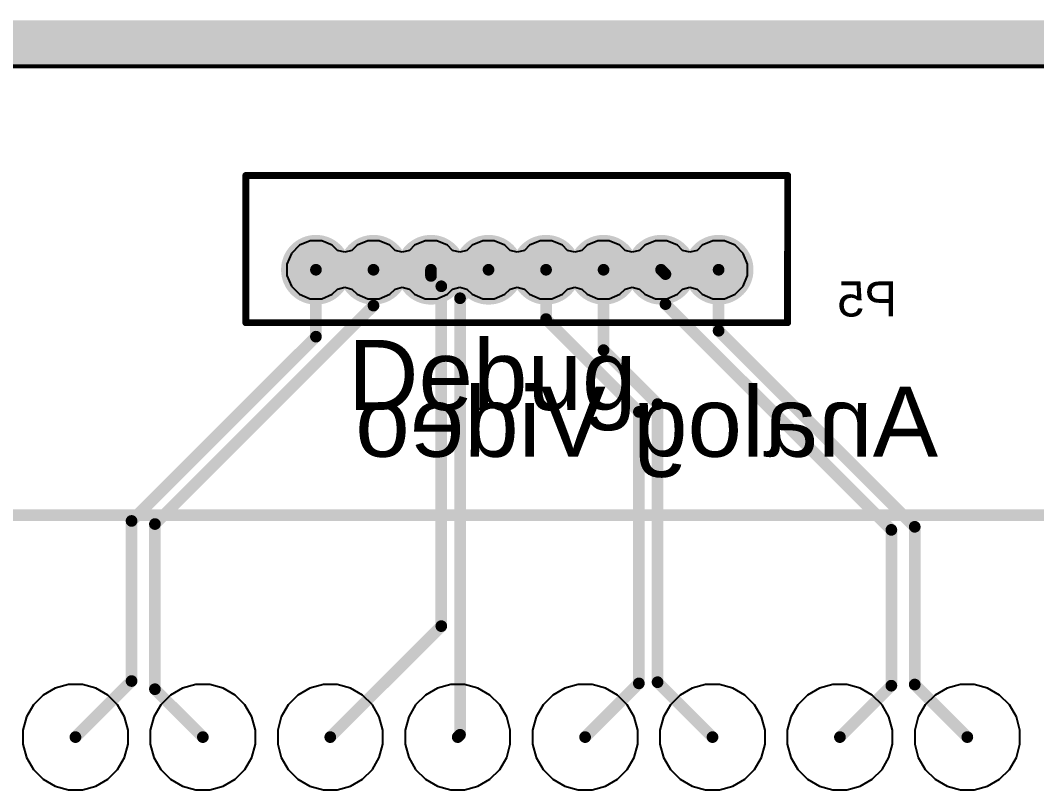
# Model space of a CAD drawing. Header units: millimetres. Extents: x -0.02 to 3.96, y -0.02 to 1.99.
# Drawn here: x 2.525 to 3.394, y 1.33 to 1.989 of the extents above; entities that cross this region are included whole.
import ezdxf

# ---------------------------------------------------------------- set-up
doc = ezdxf.new("R2010")
doc.units = ezdxf.units.MM
doc.header["$MEASUREMENT"] = 0
for name, color, linetype in [('BottomLayer', 5, 'Continuous'), ('BottomOverlay', 54, 'Continuous'), ('BottomSolder', 6, 'Continuous'), ('InternalPlane1', 76, 'Continuous'), ('InternalPlane2', 16, 'Continuous'), ('Mechanical1', 6, 'Continuous'), ('MultiLayer', 9, 'Continuous'), ('PadHoleLayer', 156, 'Continuous'), ('TopLayer', 1, 'Continuous'), ('TopOverlay', 2, 'Continuous'), ('TopSolder', 216, 'Continuous')]:
    doc.layers.add(name, color=color, linetype=linetype)
doc.styles.add('Arial', font='arial.ttf', dxfattribs={"height": 0.2})

# ---------------------------------------------------------------- blocks, each defined once
blk = doc.blocks.new('DB15_F______191_015_213_3')
at = {"layer": 'BottomLayer'}
h = blk.add_hatch(color=5, dxfattribs=at)
edge = h.paths.add_edge_path()
edge.add_arc((-0.763, 0), 0.035, 0, 360)
h = blk.add_hatch(color=5, dxfattribs=at)
edge = h.paths.add_edge_path()
edge.add_arc((-0.654, 0), 0.035, 0, 360)
h = blk.add_hatch(color=5, dxfattribs=at)
edge = h.paths.add_edge_path()
edge.add_arc((-0.545, 0), 0.035, 0, 360)
h = blk.add_hatch(color=5, dxfattribs=at)
edge = h.paths.add_edge_path()
edge.add_arc((-0.436, 0), 0.035, 0, 360)
h = blk.add_hatch(color=5, dxfattribs=at)
edge = h.paths.add_edge_path()
edge.add_arc((-0.327, 0), 0.035, 0, 360)
h = blk.add_hatch(color=5, dxfattribs=at)
edge = h.paths.add_edge_path()
edge.add_arc((-0.218, 0), 0.035, 0, 360)
h = blk.add_hatch(color=5, dxfattribs=at)
edge = h.paths.add_edge_path()
edge.add_arc((-0.109, 0), 0.035, 0, 360)
h = blk.add_hatch(color=5, dxfattribs=at)
edge = h.paths.add_edge_path()
edge.add_arc((0, 0), 0.035, 0, 360)
at = {"layer": 'BottomSolder'}
h = blk.add_hatch(color=6, dxfattribs=at)
edge = h.paths.add_edge_path()
edge.add_arc((-0.763, 0), 0.039, 0, 360)
h = blk.add_hatch(color=6, dxfattribs=at)
edge = h.paths.add_edge_path()
edge.add_arc((-0.654, 0), 0.039, 0, 360)
h = blk.add_hatch(color=6, dxfattribs=at)
edge = h.paths.add_edge_path()
edge.add_arc((-0.545, 0), 0.039, 0, 360)
h = blk.add_hatch(color=6, dxfattribs=at)
edge = h.paths.add_edge_path()
edge.add_arc((-0.436, 0), 0.039, 0, 360)
h = blk.add_hatch(color=6, dxfattribs=at)
edge = h.paths.add_edge_path()
edge.add_arc((-0.327, 0), 0.039, 0, 360)
h = blk.add_hatch(color=6, dxfattribs=at)
edge = h.paths.add_edge_path()
edge.add_arc((-0.218, 0), 0.039, 0, 360)
h = blk.add_hatch(color=6, dxfattribs=at)
edge = h.paths.add_edge_path()
edge.add_arc((-0.109, 0), 0.039, 0, 360)
h = blk.add_hatch(color=6, dxfattribs=at)
edge = h.paths.add_edge_path()
edge.add_arc((0, 0), 0.039, 0, 360)
at = {"layer": 'InternalPlane1'}
h = blk.add_hatch(color=76, dxfattribs=at)
edge = h.paths.add_edge_path()
edge.add_arc((-0.763, 0), 0.0415, 0, 360)
h = blk.add_hatch(color=76, dxfattribs=at)
edge = h.paths.add_edge_path()
edge.add_arc((-0.654, 0), 0.0415, 0, 360)
h = blk.add_hatch(color=76, dxfattribs=at)
edge = h.paths.add_edge_path()
edge.add_arc((-0.545, 0), 0.0415, 0, 360)
h = blk.add_hatch(color=76, dxfattribs=at)
edge = h.paths.add_edge_path()
edge.add_arc((-0.436, 0), 0.0415, 0, 360)
h = blk.add_hatch(color=76, dxfattribs=at)
edge = h.paths.add_edge_path()
edge.add_arc((-0.327, 0), 0.0415, 0, 360)
h = blk.add_hatch(color=76, dxfattribs=at)
edge = h.paths.add_edge_path()
edge.add_arc((-0.218, 0), 0.0415, 0, 360)
h = blk.add_hatch(color=76, dxfattribs=at)
edge = h.paths.add_edge_path()
edge.add_arc((-0.109, 0), 0.0415, 0, 360)
h = blk.add_hatch(color=76, dxfattribs=at)
edge = h.paths.add_edge_path()
edge.add_arc((0, 0), 0.0415, 0, 360)
at = {"layer": 'InternalPlane2'}
h = blk.add_hatch(color=16, dxfattribs=at)
edge = h.paths.add_edge_path()
edge.add_arc((-0.763, 0), 0.0415, 0, 360)
h = blk.add_hatch(color=16, dxfattribs=at)
edge = h.paths.add_edge_path()
edge.add_arc((-0.654, 0), 0.0415, 0, 360)
h = blk.add_hatch(color=16, dxfattribs=at)
edge = h.paths.add_edge_path()
edge.add_arc((-0.545, 0), 0.0415, 0, 360)
h = blk.add_hatch(color=16, dxfattribs=at)
edge = h.paths.add_edge_path()
edge.add_arc((-0.436, 0), 0.0415, 0, 360)
h = blk.add_hatch(color=16, dxfattribs=at)
edge = h.paths.add_edge_path()
edge.add_arc((-0.327, 0), 0.0415, 0, 360)
h = blk.add_hatch(color=16, dxfattribs=at)
edge = h.paths.add_edge_path()
edge.add_arc((-0.218, 0), 0.0415, 0, 360)
h = blk.add_hatch(color=16, dxfattribs=at)
edge = h.paths.add_edge_path()
edge.add_arc((-0.109, 0), 0.0415, 0, 360)
h = blk.add_hatch(color=16, dxfattribs=at)
edge = h.paths.add_edge_path()
edge.add_arc((0, 0), 0.0415, 0, 360)
at = {"layer": 'MultiLayer'}
h = blk.add_hatch(color=9, dxfattribs=at)
edge = h.paths.add_edge_path()
edge.add_arc((-0.763, 0), 0.035, 0, 360)
h = blk.add_hatch(color=9, dxfattribs=at)
edge = h.paths.add_edge_path()
edge.add_arc((-0.654, 0), 0.035, 0, 360)
h = blk.add_hatch(color=9, dxfattribs=at)
edge = h.paths.add_edge_path()
edge.add_arc((-0.545, 0), 0.035, 0, 360)
h = blk.add_hatch(color=9, dxfattribs=at)
edge = h.paths.add_edge_path()
edge.add_arc((-0.436, 0), 0.035, 0, 360)
h = blk.add_hatch(color=9, dxfattribs=at)
edge = h.paths.add_edge_path()
edge.add_arc((-0.327, 0), 0.035, 0, 360)
h = blk.add_hatch(color=9, dxfattribs=at)
edge = h.paths.add_edge_path()
edge.add_arc((-0.218, 0), 0.035, 0, 360)
h = blk.add_hatch(color=9, dxfattribs=at)
edge = h.paths.add_edge_path()
edge.add_arc((-0.109, 0), 0.035, 0, 360)
h = blk.add_hatch(color=9, dxfattribs=at)
edge = h.paths.add_edge_path()
edge.add_arc((0, 0), 0.035, 0, 360)
at = {"layer": 'PadHoleLayer'}
h = blk.add_hatch(color=156, dxfattribs=at)
edge = h.paths.add_edge_path()
edge.add_arc((-0.763, 0), 0.0215, 0, 360)
h = blk.add_hatch(color=156, dxfattribs=at)
edge = h.paths.add_edge_path()
edge.add_arc((-0.654, 0), 0.0215, 0, 360)
h = blk.add_hatch(color=156, dxfattribs=at)
edge = h.paths.add_edge_path()
edge.add_arc((-0.545, 0), 0.0215, 0, 360)
h = blk.add_hatch(color=156, dxfattribs=at)
edge = h.paths.add_edge_path()
edge.add_arc((-0.436, 0), 0.0215, 0, 360)
h = blk.add_hatch(color=156, dxfattribs=at)
edge = h.paths.add_edge_path()
edge.add_arc((-0.327, 0), 0.0215, 0, 360)
h = blk.add_hatch(color=156, dxfattribs=at)
edge = h.paths.add_edge_path()
edge.add_arc((-0.218, 0), 0.0215, 0, 360)
h = blk.add_hatch(color=156, dxfattribs=at)
edge = h.paths.add_edge_path()
edge.add_arc((-0.109, 0), 0.0215, 0, 360)
h = blk.add_hatch(color=156, dxfattribs=at)
edge = h.paths.add_edge_path()
edge.add_arc((0, 0), 0.0215, 0, 360)
at = {"layer": 'TopLayer'}
h = blk.add_hatch(color=1, dxfattribs=at)
edge = h.paths.add_edge_path()
edge.add_arc((-0.763, 0), 0.035, 0, 360)
h = blk.add_hatch(color=1, dxfattribs=at)
edge = h.paths.add_edge_path()
edge.add_arc((-0.654, 0), 0.035, 0, 360)
h = blk.add_hatch(color=1, dxfattribs=at)
edge = h.paths.add_edge_path()
edge.add_arc((-0.545, 0), 0.035, 0, 360)
h = blk.add_hatch(color=1, dxfattribs=at)
edge = h.paths.add_edge_path()
edge.add_arc((-0.436, 0), 0.035, 0, 360)
h = blk.add_hatch(color=1, dxfattribs=at)
edge = h.paths.add_edge_path()
edge.add_arc((-0.327, 0), 0.035, 0, 360)
h = blk.add_hatch(color=1, dxfattribs=at)
edge = h.paths.add_edge_path()
edge.add_arc((-0.218, 0), 0.035, 0, 360)
h = blk.add_hatch(color=1, dxfattribs=at)
edge = h.paths.add_edge_path()
edge.add_arc((-0.109, 0), 0.035, 0, 360)
h = blk.add_hatch(color=1, dxfattribs=at)
edge = h.paths.add_edge_path()
edge.add_arc((0, 0), 0.035, 0, 360)
at = {"layer": 'TopSolder'}
h = blk.add_hatch(color=216, dxfattribs=at)
edge = h.paths.add_edge_path()
edge.add_arc((-0.763, 0), 0.039, 0, 360)
h = blk.add_hatch(color=216, dxfattribs=at)
edge = h.paths.add_edge_path()
edge.add_arc((-0.654, 0), 0.039, 0, 360)
h = blk.add_hatch(color=216, dxfattribs=at)
edge = h.paths.add_edge_path()
edge.add_arc((-0.545, 0), 0.039, 0, 360)
h = blk.add_hatch(color=216, dxfattribs=at)
edge = h.paths.add_edge_path()
edge.add_arc((-0.436, 0), 0.039, 0, 360)
h = blk.add_hatch(color=216, dxfattribs=at)
edge = h.paths.add_edge_path()
edge.add_arc((-0.327, 0), 0.039, 0, 360)
h = blk.add_hatch(color=216, dxfattribs=at)
edge = h.paths.add_edge_path()
edge.add_arc((-0.218, 0), 0.039, 0, 360)
h = blk.add_hatch(color=216, dxfattribs=at)
edge = h.paths.add_edge_path()
edge.add_arc((-0.109, 0), 0.039, 0, 360)
h = blk.add_hatch(color=216, dxfattribs=at)
edge = h.paths.add_edge_path()
edge.add_arc((0, 0), 0.039, 0, 360)
at = {"layer": 'TopOverlay', "const_width": 0.01}
blk.add_lwpolyline([(-1.16, 0.19), (0.389, 0.19)], dxfattribs=at)
blk = doc.blocks.new('53047_0810_B_11')
at = {"layer": 'BottomLayer'}
h = blk.add_hatch(color=5, dxfattribs=at)
edge = h.paths.add_edge_path()
edge.add_arc((0, 0), 0.01476, 0, 360)
h = blk.add_hatch(color=5, dxfattribs=at)
edge = h.paths.add_edge_path()
edge.add_arc((0.04921, 0), 0.01476, 0, 360)
h = blk.add_hatch(color=5, dxfattribs=at)
edge = h.paths.add_edge_path()
edge.add_arc((0.09843, 0), 0.01476, 0, 360)
h = blk.add_hatch(color=5, dxfattribs=at)
edge = h.paths.add_edge_path()
edge.add_arc((0.14764, 0), 0.01476, 0, 360)
h = blk.add_hatch(color=5, dxfattribs=at)
edge = h.paths.add_edge_path()
edge.add_arc((0.19685, 0), 0.01476, 0, 360)
h = blk.add_hatch(color=5, dxfattribs=at)
edge = h.paths.add_edge_path()
edge.add_arc((0.24606, 0), 0.01476, 0, 360)
h = blk.add_hatch(color=5, dxfattribs=at)
edge = h.paths.add_edge_path()
edge.add_arc((0.29528, 0), 0.01476, 0, 360)
h = blk.add_hatch(color=5, dxfattribs=at)
edge = h.paths.add_edge_path()
edge.add_arc((0.34449, 0), 0.01476, 0, 360)
at = {"layer": 'BottomSolder'}
h = blk.add_hatch(color=6, dxfattribs=at)
edge = h.paths.add_edge_path()
edge.add_arc((0, 0), 0.01876, 0, 360)
h = blk.add_hatch(color=6, dxfattribs=at)
edge = h.paths.add_edge_path()
edge.add_arc((0.04921, 0), 0.01876, 0, 360)
h = blk.add_hatch(color=6, dxfattribs=at)
edge = h.paths.add_edge_path()
edge.add_arc((0.09843, 0), 0.01876, 0, 360)
h = blk.add_hatch(color=6, dxfattribs=at)
edge = h.paths.add_edge_path()
edge.add_arc((0.14764, 0), 0.01876, 0, 360)
h = blk.add_hatch(color=6, dxfattribs=at)
edge = h.paths.add_edge_path()
edge.add_arc((0.19685, 0), 0.01876, 0, 360)
h = blk.add_hatch(color=6, dxfattribs=at)
edge = h.paths.add_edge_path()
edge.add_arc((0.24606, 0), 0.01876, 0, 360)
h = blk.add_hatch(color=6, dxfattribs=at)
edge = h.paths.add_edge_path()
edge.add_arc((0.29528, 0), 0.01876, 0, 360)
h = blk.add_hatch(color=6, dxfattribs=at)
edge = h.paths.add_edge_path()
edge.add_arc((0.34449, 0), 0.01876, 0, 360)
at = {"layer": 'InternalPlane1'}
h = blk.add_hatch(color=76, dxfattribs=at)
edge = h.paths.add_edge_path()
edge.add_arc((0, 0), 0.02984, 0, 360)
h = blk.add_hatch(color=76, dxfattribs=at)
edge = h.paths.add_edge_path()
edge.add_arc((0.04921, 0), 0.02984, 0, 360)
h = blk.add_hatch(color=76, dxfattribs=at)
edge = h.paths.add_edge_path()
edge.add_arc((0.09843, 0), 0.02984, 0, 360)
h = blk.add_hatch(color=76, dxfattribs=at)
edge = h.paths.add_edge_path()
edge.add_arc((0.14764, 0), 0.02984, 0, 360)
h = blk.add_hatch(color=76, dxfattribs=at)
edge = h.paths.add_edge_path()
edge.add_arc((0.19685, 0), 0.02984, 0, 360)
h = blk.add_hatch(color=76, dxfattribs=at)
edge = h.paths.add_edge_path()
edge.add_arc((0.24606, 0), 0.02984, 0, 360)
h = blk.add_hatch(color=76, dxfattribs=at)
edge = h.paths.add_edge_path()
edge.add_arc((0.29528, 0), 0.02984, 0, 360)
h = blk.add_hatch(color=76, dxfattribs=at)
edge = h.paths.add_edge_path()
edge.add_arc((0.34449, 0), 0.02984, 0, 360)
at = {"layer": 'InternalPlane2'}
h = blk.add_hatch(color=16, dxfattribs=at)
edge = h.paths.add_edge_path()
edge.add_arc((0, 0), 0.02984, 0, 360)
h = blk.add_hatch(color=16, dxfattribs=at)
edge = h.paths.add_edge_path()
edge.add_arc((0.04921, 0), 0.02984, 0, 360)
h = blk.add_hatch(color=16, dxfattribs=at)
edge = h.paths.add_edge_path()
edge.add_arc((0.09843, 0), 0.02984, 0, 360)
h = blk.add_hatch(color=16, dxfattribs=at)
edge = h.paths.add_edge_path()
edge.add_arc((0.14764, 0), 0.02984, 0, 360)
h = blk.add_hatch(color=16, dxfattribs=at)
edge = h.paths.add_edge_path()
edge.add_arc((0.19685, 0), 0.02984, 0, 360)
h = blk.add_hatch(color=16, dxfattribs=at)
edge = h.paths.add_edge_path()
edge.add_arc((0.24606, 0), 0.02984, 0, 360)
h = blk.add_hatch(color=16, dxfattribs=at)
edge = h.paths.add_edge_path()
edge.add_arc((0.29528, 0), 0.02984, 0, 360)
h = blk.add_hatch(color=16, dxfattribs=at)
edge = h.paths.add_edge_path()
edge.add_arc((0.34449, 0), 0.02984, 0, 360)
at = {"layer": 'MultiLayer'}
h = blk.add_hatch(color=9, dxfattribs=at)
edge = h.paths.add_edge_path()
edge.add_arc((0, 0), 0.01476, 0, 360)
h = blk.add_hatch(color=9, dxfattribs=at)
edge = h.paths.add_edge_path()
edge.add_arc((0.04921, 0), 0.01476, 0, 360)
h = blk.add_hatch(color=9, dxfattribs=at)
edge = h.paths.add_edge_path()
edge.add_arc((0.09843, 0), 0.01476, 0, 360)
h = blk.add_hatch(color=9, dxfattribs=at)
edge = h.paths.add_edge_path()
edge.add_arc((0.14764, 0), 0.01476, 0, 360)
h = blk.add_hatch(color=9, dxfattribs=at)
edge = h.paths.add_edge_path()
edge.add_arc((0.19685, 0), 0.01476, 0, 360)
h = blk.add_hatch(color=9, dxfattribs=at)
edge = h.paths.add_edge_path()
edge.add_arc((0.24606, 0), 0.01476, 0, 360)
h = blk.add_hatch(color=9, dxfattribs=at)
edge = h.paths.add_edge_path()
edge.add_arc((0.29528, 0), 0.01476, 0, 360)
h = blk.add_hatch(color=9, dxfattribs=at)
edge = h.paths.add_edge_path()
edge.add_arc((0.34449, 0), 0.01476, 0, 360)
at = {"layer": 'PadHoleLayer'}
h = blk.add_hatch(color=156, dxfattribs=at)
edge = h.paths.add_edge_path()
edge.add_arc((0, 0), 0.00984, 0, 360)
h = blk.add_hatch(color=156, dxfattribs=at)
edge = h.paths.add_edge_path()
edge.add_arc((0.04921, 0), 0.00984, 0, 360)
h = blk.add_hatch(color=156, dxfattribs=at)
edge = h.paths.add_edge_path()
edge.add_arc((0.09843, 0), 0.00984, 0, 360)
h = blk.add_hatch(color=156, dxfattribs=at)
edge = h.paths.add_edge_path()
edge.add_arc((0.14764, 0), 0.00984, 0, 360)
h = blk.add_hatch(color=156, dxfattribs=at)
edge = h.paths.add_edge_path()
edge.add_arc((0.19685, 0), 0.00984, 0, 360)
h = blk.add_hatch(color=156, dxfattribs=at)
edge = h.paths.add_edge_path()
edge.add_arc((0.24606, 0), 0.00984, 0, 360)
h = blk.add_hatch(color=156, dxfattribs=at)
edge = h.paths.add_edge_path()
edge.add_arc((0.29528, 0), 0.00984, 0, 360)
h = blk.add_hatch(color=156, dxfattribs=at)
edge = h.paths.add_edge_path()
edge.add_arc((0.34449, 0), 0.00984, 0, 360)
at = {"layer": 'TopLayer'}
h = blk.add_hatch(color=1, dxfattribs=at)
edge = h.paths.add_edge_path()
edge.add_arc((0, 0), 0.01476, 0, 360)
h = blk.add_hatch(color=1, dxfattribs=at)
edge = h.paths.add_edge_path()
edge.add_arc((0.04921, 0), 0.01476, 0, 360)
h = blk.add_hatch(color=1, dxfattribs=at)
edge = h.paths.add_edge_path()
edge.add_arc((0.09843, 0), 0.01476, 0, 360)
h = blk.add_hatch(color=1, dxfattribs=at)
edge = h.paths.add_edge_path()
edge.add_arc((0.14764, 0), 0.01476, 0, 360)
h = blk.add_hatch(color=1, dxfattribs=at)
edge = h.paths.add_edge_path()
edge.add_arc((0.19685, 0), 0.01476, 0, 360)
h = blk.add_hatch(color=1, dxfattribs=at)
edge = h.paths.add_edge_path()
edge.add_arc((0.24606, 0), 0.01476, 0, 360)
h = blk.add_hatch(color=1, dxfattribs=at)
edge = h.paths.add_edge_path()
edge.add_arc((0.29528, 0), 0.01476, 0, 360)
h = blk.add_hatch(color=1, dxfattribs=at)
edge = h.paths.add_edge_path()
edge.add_arc((0.34449, 0), 0.01476, 0, 360)
at = {"layer": 'TopSolder'}
h = blk.add_hatch(color=216, dxfattribs=at)
edge = h.paths.add_edge_path()
edge.add_arc((0, 0), 0.01876, 0, 360)
h = blk.add_hatch(color=216, dxfattribs=at)
edge = h.paths.add_edge_path()
edge.add_arc((0.04921, 0), 0.01876, 0, 360)
h = blk.add_hatch(color=216, dxfattribs=at)
edge = h.paths.add_edge_path()
edge.add_arc((0.09843, 0), 0.01876, 0, 360)
h = blk.add_hatch(color=216, dxfattribs=at)
edge = h.paths.add_edge_path()
edge.add_arc((0.14764, 0), 0.01876, 0, 360)
h = blk.add_hatch(color=216, dxfattribs=at)
edge = h.paths.add_edge_path()
edge.add_arc((0.19685, 0), 0.01876, 0, 360)
h = blk.add_hatch(color=216, dxfattribs=at)
edge = h.paths.add_edge_path()
edge.add_arc((0.24606, 0), 0.01876, 0, 360)
h = blk.add_hatch(color=216, dxfattribs=at)
edge = h.paths.add_edge_path()
edge.add_arc((0.29528, 0), 0.01876, 0, 360)
h = blk.add_hatch(color=216, dxfattribs=at)
edge = h.paths.add_edge_path()
edge.add_arc((0.34449, 0), 0.01876, 0, 360)
at = {"layer": 'BottomOverlay', "const_width": 0.00591}
for points in [[(-0.06001, -0.04527), (-0.05997, 0.08071)], [(-0.05997, 0.08071), (0.40354, 0.08071)], [(0.4035, -0.04527), (0.40354, 0.08071)], [(-0.06001, -0.04527), (0.4035, -0.04527)]]:
    blk.add_lwpolyline(points, dxfattribs=at)
at = {"layer": 'BottomOverlay', "const_width": 0.00295}
for points in [[(-0.06145, 0.08071, 1), (-0.0585, 0.08071, 1)], [(-0.06145, 0.08071, 1), (-0.0585, 0.08071, 1)], [(0.40207, 0.08071, 1), (0.40502, 0.08071, 1)], [(0.40207, 0.08071, 1), (0.40502, 0.08071, 1)], [(-0.06149, -0.04527, 1), (-0.05854, -0.04527, 1)], [(-0.06149, -0.04527, 1), (-0.05854, -0.04527, 1)], [(0.40203, -0.04527, 1), (0.40498, -0.04527, 1)], [(0.40203, -0.04527, 1), (0.40498, -0.04527, 1)]]:
    blk.add_lwpolyline(points, format="xyb", close=True, dxfattribs=at)

msp = doc.modelspace()

# ---------------------------------------------------------------- linework, layer by layer
at = {"layer": 'BottomLayer', "const_width": 0.01}
for points in [[(2.77774, 1.71774), (2.77774, 1.775)], [(2.82695, 1.74432), (2.82695, 1.775)], [(2.87616, 1.76972), (2.87616, 1.775)], [(2.87616, 1.76972), (2.885, 1.76088)], [(2.901, 1.75063), (2.92537, 1.775)], [(2.97459, 1.73279), (2.97459, 1.775)], [(3.0238, 1.7062), (3.0238, 1.775)], [(3.07301, 1.775), (3.07675, 1.77126)], [(3.07675, 1.74562), (3.07675, 1.77126)], [(3.12222, 1.72278), (3.12222, 1.775)], [(2.885, 1.47), (2.885, 1.76088)], [(2.64, 1.55737), (2.82695, 1.74432)], [(2.901, 1.377), (2.901, 1.75063)], [(3.07675, 1.74562), (3.27, 1.55237)], [(2.97459, 1.73279), (3.054, 1.65337)], [(2.62, 1.56), (2.77774, 1.71774)], [(3.12222, 1.72278), (3.29, 1.555)], [(3.0238, 1.7062), (3.07, 1.66)], [(3.07, 1.422), (3.07, 1.66)], [(3.054, 1.421), (3.054, 1.65337)], [(2.62, 1.423), (2.62, 1.56)], [(2.64, 1.416), (2.64, 1.55737)], [(3.27, 1.419), (3.27, 1.55237)], [(3.29, 1.42), (3.29, 1.555)], [(2.79, 1.375), (2.885, 1.47)], [(2.572, 1.375), (2.62, 1.423)], [(3.008, 1.375), (3.054, 1.421)], [(3.07, 1.422), (3.117, 1.375)], [(2.64, 1.416), (2.681, 1.375)], [(3.226, 1.375), (3.27, 1.419)], [(3.29, 1.42), (3.335, 1.375)], [(2.899, 1.375), (2.901, 1.377)]]:
    msp.add_lwpolyline(points, dxfattribs=at)
at = {"layer": 'BottomLayer', "const_width": 0.005}
for points in [[(2.77524, 1.775, 1), (2.78024, 1.775, 1)], [(2.82445, 1.775, 1), (2.82945, 1.775, 1)], [(2.87366, 1.775, 1), (2.87866, 1.775, 1)], [(2.87366, 1.76972, 1), (2.87866, 1.76972, 1)], [(2.87366, 1.76972, 1), (2.87866, 1.76972, 1)], [(2.92287, 1.775, 1), (2.92787, 1.775, 1)], [(2.97209, 1.775, 1), (2.97709, 1.775, 1)], [(3.0213, 1.775, 1), (3.0263, 1.775, 1)], [(3.07051, 1.775, 1), (3.07551, 1.775, 1)], [(3.07425, 1.77126, 1), (3.07925, 1.77126, 1)], [(3.07425, 1.77126, 1), (3.07925, 1.77126, 1)], [(3.11972, 1.775, 1), (3.12472, 1.775, 1)], [(2.8825, 1.76088, 1), (2.8875, 1.76088, 1)], [(2.8825, 1.76088, 1), (2.8875, 1.76088, 1)], [(2.82445, 1.74432, 1), (2.82945, 1.74432, 1)], [(2.82445, 1.74432, 1), (2.82945, 1.74432, 1)], [(2.8985, 1.75063, 1), (2.9035, 1.75063, 1)], [(2.8985, 1.75063, 1), (2.9035, 1.75063, 1)], [(3.07425, 1.74562, 1), (3.07925, 1.74562, 1)], [(3.07425, 1.74562, 1), (3.07925, 1.74562, 1)], [(2.97209, 1.73279, 1), (2.97709, 1.73279, 1)], [(2.97209, 1.73279, 1), (2.97709, 1.73279, 1)], [(2.77524, 1.71774, 1), (2.78024, 1.71774, 1)], [(2.77524, 1.71774, 1), (2.78024, 1.71774, 1)], [(3.11972, 1.72278, 1), (3.12472, 1.72278, 1)], [(3.11972, 1.72278, 1), (3.12472, 1.72278, 1)], [(3.0213, 1.7062, 1), (3.0263, 1.7062, 1)], [(3.0213, 1.7062, 1), (3.0263, 1.7062, 1)], [(3.0675, 1.66, 1), (3.0725, 1.66, 1)], [(3.0675, 1.66, 1), (3.0725, 1.66, 1)], [(3.0515, 1.65337, 1), (3.0565, 1.65337, 1)], [(3.0515, 1.65337, 1), (3.0565, 1.65337, 1)], [(2.6175, 1.56, 1), (2.6225, 1.56, 1)], [(2.6175, 1.56, 1), (2.6225, 1.56, 1)], [(2.6375, 1.55737, 1), (2.6425, 1.55737, 1)], [(2.6375, 1.55737, 1), (2.6425, 1.55737, 1)], [(3.2675, 1.55237, 1), (3.2725, 1.55237, 1)], [(3.2675, 1.55237, 1), (3.2725, 1.55237, 1)], [(3.2875, 1.555, 1), (3.2925, 1.555, 1)], [(3.2875, 1.555, 1), (3.2925, 1.555, 1)], [(2.8825, 1.47, 1), (2.8875, 1.47, 1)], [(2.8825, 1.47, 1), (2.8875, 1.47, 1)], [(2.6175, 1.423, 1), (2.6225, 1.423, 1)], [(2.6175, 1.423, 1), (2.6225, 1.423, 1)], [(3.0515, 1.421, 1), (3.0565, 1.421, 1)], [(3.0515, 1.421, 1), (3.0565, 1.421, 1)], [(3.0675, 1.422, 1), (3.0725, 1.422, 1)], [(3.0675, 1.422, 1), (3.0725, 1.422, 1)], [(2.6375, 1.416, 1), (2.6425, 1.416, 1)], [(2.6375, 1.416, 1), (2.6425, 1.416, 1)], [(3.2675, 1.419, 1), (3.2725, 1.419, 1)], [(3.2675, 1.419, 1), (3.2725, 1.419, 1)], [(3.2875, 1.42, 1), (3.2925, 1.42, 1)], [(3.2875, 1.42, 1), (3.2925, 1.42, 1)], [(2.5695, 1.375, 1), (2.5745, 1.375, 1)], [(2.6785, 1.375, 1), (2.6835, 1.375, 1)], [(2.7875, 1.375, 1), (2.7925, 1.375, 1)], [(2.8965, 1.375, 1), (2.9015, 1.375, 1)], [(2.8985, 1.377, 1), (2.9035, 1.377, 1)], [(2.8985, 1.377, 1), (2.9035, 1.377, 1)], [(3.0055, 1.375, 1), (3.0105, 1.375, 1)], [(3.1145, 1.375, 1), (3.1195, 1.375, 1)], [(3.2235, 1.375, 1), (3.2285, 1.375, 1)], [(3.3325, 1.375, 1), (3.3375, 1.375, 1)]]:
    msp.add_lwpolyline(points, format="xyb", close=True, dxfattribs=at)
at = {"layer": 'InternalPlane1'}
msp.add_line((0.0201, 1.94841), (3.91691, 1.94841), dxfattribs=at)
at = {"layer": 'InternalPlane1', "const_width": 0.04}
msp.add_lwpolyline([(0, 1.9685), (3.93701, 1.9685)], dxfattribs=at)
at = {"layer": 'InternalPlane2'}
msp.add_line((0.0201, 1.94841), (3.91691, 1.94841), dxfattribs=at)
at = {"layer": 'InternalPlane2', "const_width": 0.04}
msp.add_lwpolyline([(0, 1.9685), (3.93701, 1.9685)], dxfattribs=at)
at = {"layer": 'Mechanical1', "const_width": 0.01}
msp.add_lwpolyline([(0, 1.9685), (3.93701, 1.9685)], dxfattribs=at)
at = {"layer": 'TopLayer'}
for p, q in [((0.29646, 1.95), (3.64055, 1.95)), ((2.76371, 1.79599), (2.75674, 1.78903)), ((2.77281, 1.79976), (2.76371, 1.79599)), ((2.78266, 1.79976), (2.77281, 1.79976)), ((2.79176, 1.79599), (2.78266, 1.79976)), ((2.79618, 1.79157), (2.79176, 1.79599)), ((2.80234, 1.78997), (2.79618, 1.79157)), ((2.8085, 1.79157), (2.80234, 1.78997)), ((2.81292, 1.79599), (2.8085, 1.79157)), ((2.82202, 1.79976), (2.81292, 1.79599)), ((2.83187, 1.79976), (2.82202, 1.79976)), ((2.84098, 1.79599), (2.83187, 1.79976)), ((2.8454, 1.79157), (2.84098, 1.79599)), ((2.85155, 1.78997), (2.8454, 1.79157)), ((2.85771, 1.79157), (2.85155, 1.78997)), ((2.86213, 1.79599), (2.85771, 1.79157)), ((2.87124, 1.79976), (2.86213, 1.79599)), ((2.88109, 1.79976), (2.87124, 1.79976)), ((2.89019, 1.79599), (2.88109, 1.79976)), ((2.89461, 1.79157), (2.89019, 1.79599)), ((2.90077, 1.78997), (2.89461, 1.79157)), ((2.90692, 1.79157), (2.90077, 1.78997)), ((2.91135, 1.79599), (2.90692, 1.79157)), ((2.92045, 1.79976), (2.91135, 1.79599)), ((2.9303, 1.79976), (2.92045, 1.79976)), ((2.9394, 1.79599), (2.9303, 1.79976)), ((2.94382, 1.79157), (2.9394, 1.79599)), ((2.94998, 1.78997), (2.94382, 1.79157)), ((2.95614, 1.79157), (2.94998, 1.78997)), ((2.96056, 1.79599), (2.95614, 1.79157)), ((2.96966, 1.79976), (2.96056, 1.79599)), ((2.97951, 1.79976), (2.96966, 1.79976)), ((2.98861, 1.79599), (2.97951, 1.79976)), ((2.99304, 1.79157), (2.98861, 1.79599)), ((2.99919, 1.78997), (2.99304, 1.79157)), ((3.00535, 1.79157), (2.99919, 1.78997)), ((3.00977, 1.79599), (3.00535, 1.79157)), ((3.01887, 1.79976), (3.00977, 1.79599)), ((3.02872, 1.79976), (3.01887, 1.79976)), ((3.03783, 1.79599), (3.02872, 1.79976)), ((3.04225, 1.79157), (3.03783, 1.79599)), ((3.04841, 1.78997), (3.04225, 1.79157)), ((3.05456, 1.79157), (3.04841, 1.78997)), ((3.05898, 1.79599), (3.05456, 1.79157)), ((3.06809, 1.79976), (3.05898, 1.79599)), ((3.07794, 1.79976), (3.06809, 1.79976)), ((3.08704, 1.79599), (3.07794, 1.79976)), ((3.09146, 1.79157), (3.08704, 1.79599)), ((3.09762, 1.78997), (3.09146, 1.79157)), ((3.10378, 1.79157), (3.09762, 1.78997)), ((3.1082, 1.79599), (3.10378, 1.79157)), ((3.1173, 1.79976), (3.1082, 1.79599)), ((3.12715, 1.79976), (3.1173, 1.79976)), ((3.13625, 1.79599), (3.12715, 1.79976)), ((3.14322, 1.78903), (3.13625, 1.79599)), ((2.75674, 1.78903), (2.75297, 1.77993)), ((3.14699, 1.77993), (3.14322, 1.78903)), ((2.75297, 1.77993), (2.75297, 1.77007)), ((3.14699, 1.77007), (3.14699, 1.77993)), ((2.75297, 1.77007), (2.75674, 1.76097)), ((3.14322, 1.76097), (3.14699, 1.77007)), ((2.75674, 1.76097), (2.76371, 1.75401)), ((2.79176, 1.75401), (2.79618, 1.75843)), ((2.79618, 1.75843), (2.80234, 1.76003)), ((2.80234, 1.76003), (2.8085, 1.75843)), ((2.8085, 1.75843), (2.81292, 1.75401)), ((2.84098, 1.75401), (2.8454, 1.75843)), ((2.8454, 1.75843), (2.85155, 1.76003)), ((2.85155, 1.76003), (2.85771, 1.75843)), ((2.85771, 1.75843), (2.86213, 1.75401)), ((2.89019, 1.75401), (2.89461, 1.75843)), ((2.89461, 1.75843), (2.90077, 1.76003)), ((2.90077, 1.76003), (2.90692, 1.75843)), ((2.90692, 1.75843), (2.91135, 1.75401)), ((2.9394, 1.75401), (2.94382, 1.75843)), ((2.94382, 1.75843), (2.94998, 1.76003)), ((2.94998, 1.76003), (2.95614, 1.75843)), ((2.95614, 1.75843), (2.96056, 1.75401)), ((2.98861, 1.75401), (2.99304, 1.75843)), ((2.99304, 1.75843), (2.99919, 1.76003)), ((2.99919, 1.76003), (3.00535, 1.75843)), ((3.00535, 1.75843), (3.00977, 1.75401)), ((3.03783, 1.75401), (3.04225, 1.75843)), ((3.04225, 1.75843), (3.04841, 1.76003)), ((3.04841, 1.76003), (3.05456, 1.75843)), ((3.05456, 1.75843), (3.05898, 1.75401)), ((3.08704, 1.75401), (3.09146, 1.75843)), ((3.09146, 1.75843), (3.09762, 1.76003)), ((3.09762, 1.76003), (3.10378, 1.75843)), ((3.10378, 1.75843), (3.1082, 1.75401)), ((3.13625, 1.75401), (3.14322, 1.76097)), ((2.76371, 1.75401), (2.77281, 1.75024)), ((2.77281, 1.75024), (2.78266, 1.75024)), ((2.78266, 1.75024), (2.79176, 1.75401)), ((2.81292, 1.75401), (2.82202, 1.75024)), ((2.82202, 1.75024), (2.83187, 1.75024)), ((2.83187, 1.75024), (2.84098, 1.75401)), ((2.86213, 1.75401), (2.87124, 1.75024)), ((2.87124, 1.75024), (2.88109, 1.75024)), ((2.88109, 1.75024), (2.89019, 1.75401)), ((2.91135, 1.75401), (2.92045, 1.75024)), ((2.92045, 1.75024), (2.9303, 1.75024)), ((2.9303, 1.75024), (2.9394, 1.75401)), ((2.96056, 1.75401), (2.96966, 1.75024)), ((2.96966, 1.75024), (2.97951, 1.75024)), ((2.97951, 1.75024), (2.98861, 1.75401)), ((3.00977, 1.75401), (3.01887, 1.75024)), ((3.01887, 1.75024), (3.02872, 1.75024)), ((3.02872, 1.75024), (3.03783, 1.75401)), ((3.05898, 1.75401), (3.06809, 1.75024)), ((3.06809, 1.75024), (3.07794, 1.75024)), ((3.07794, 1.75024), (3.08704, 1.75401)), ((3.1082, 1.75401), (3.1173, 1.75024)), ((3.1173, 1.75024), (3.12715, 1.75024)), ((3.12715, 1.75024), (3.13625, 1.75401)), ((2.56608, 1.42), (2.55463, 1.41693)), ((2.57792, 1.42), (2.56608, 1.42)), ((2.58937, 1.41693), (2.57792, 1.42)), ((2.67508, 1.42), (2.66363, 1.41693)), ((2.68692, 1.42), (2.67508, 1.42)), ((2.69837, 1.41693), (2.68692, 1.42)), ((2.78408, 1.42), (2.77263, 1.41693)), ((2.79592, 1.42), (2.78408, 1.42)), ((2.80737, 1.41693), (2.79592, 1.42)), ((2.89308, 1.42), (2.88163, 1.41693)), ((2.90492, 1.42), (2.89308, 1.42)), ((2.91637, 1.41693), (2.90492, 1.42)), ((3.00208, 1.42), (2.99063, 1.41693)), ((3.01392, 1.42), (3.00208, 1.42)), ((3.02537, 1.41693), (3.01392, 1.42)), ((3.11108, 1.42), (3.09963, 1.41693)), ((3.12292, 1.42), (3.11108, 1.42)), ((3.13437, 1.41693), (3.12292, 1.42)), ((3.22008, 1.42), (3.20863, 1.41693)), ((3.23192, 1.42), (3.22008, 1.42)), ((3.24337, 1.41693), (3.23192, 1.42)), ((3.32908, 1.42), (3.31763, 1.41693)), ((3.34092, 1.42), (3.32908, 1.42)), ((3.35237, 1.41693), (3.34092, 1.42)), ((2.54437, 1.41101), (2.53599, 1.40263)), ((2.55463, 1.41693), (2.54437, 1.41101)), ((2.59963, 1.41101), (2.58937, 1.41693)), ((2.60801, 1.40263), (2.59963, 1.41101)), ((2.65337, 1.41101), (2.64499, 1.40263)), ((2.66363, 1.41693), (2.65337, 1.41101)), ((2.70863, 1.41101), (2.69837, 1.41693)), ((2.71701, 1.40263), (2.70863, 1.41101)), ((2.76237, 1.41101), (2.75399, 1.40263)), ((2.77263, 1.41693), (2.76237, 1.41101)), ((2.81763, 1.41101), (2.80737, 1.41693)), ((2.82601, 1.40263), (2.81763, 1.41101)), ((2.87137, 1.41101), (2.86299, 1.40263)), ((2.88163, 1.41693), (2.87137, 1.41101)), ((2.92663, 1.41101), (2.91637, 1.41693)), ((2.93501, 1.40263), (2.92663, 1.41101)), ((2.98037, 1.41101), (2.97199, 1.40263)), ((2.99063, 1.41693), (2.98037, 1.41101)), ((3.03563, 1.41101), (3.02537, 1.41693)), ((3.04401, 1.40263), (3.03563, 1.41101)), ((3.08937, 1.41101), (3.08099, 1.40263)), ((3.09963, 1.41693), (3.08937, 1.41101)), ((3.14463, 1.41101), (3.13437, 1.41693)), ((3.15301, 1.40263), (3.14463, 1.41101)), ((3.19837, 1.41101), (3.18999, 1.40263)), ((3.20863, 1.41693), (3.19837, 1.41101)), ((3.25363, 1.41101), (3.24337, 1.41693)), ((3.26201, 1.40263), (3.25363, 1.41101)), ((3.30737, 1.41101), (3.29899, 1.40263)), ((3.31763, 1.41693), (3.30737, 1.41101)), ((3.36263, 1.41101), (3.35237, 1.41693)), ((3.37101, 1.40263), (3.36263, 1.41101)), ((2.53599, 1.40263), (2.53007, 1.39237)), ((2.61393, 1.39237), (2.60801, 1.40263)), ((2.64499, 1.40263), (2.63907, 1.39237)), ((2.72293, 1.39237), (2.71701, 1.40263)), ((2.75399, 1.40263), (2.74807, 1.39237)), ((2.83193, 1.39237), (2.82601, 1.40263)), ((2.86299, 1.40263), (2.85707, 1.39237)), ((2.94093, 1.39237), (2.93501, 1.40263)), ((2.97199, 1.40263), (2.96607, 1.39237)), ((3.04993, 1.39237), (3.04401, 1.40263)), ((3.08099, 1.40263), (3.07507, 1.39237)), ((3.15893, 1.39237), (3.15301, 1.40263)), ((3.18999, 1.40263), (3.18407, 1.39237)), ((3.26793, 1.39237), (3.26201, 1.40263)), ((3.29899, 1.40263), (3.29307, 1.39237)), ((3.37693, 1.39237), (3.37101, 1.40263)), ((2.53007, 1.39237), (2.527, 1.38092)), ((2.617, 1.38092), (2.61393, 1.39237)), ((2.63907, 1.39237), (2.636, 1.38092)), ((2.726, 1.38092), (2.72293, 1.39237)), ((2.74807, 1.39237), (2.745, 1.38092)), ((2.835, 1.38092), (2.83193, 1.39237)), ((2.85707, 1.39237), (2.854, 1.38092)), ((2.944, 1.38092), (2.94093, 1.39237)), ((2.96607, 1.39237), (2.963, 1.38092)), ((3.053, 1.38092), (3.04993, 1.39237)), ((3.07507, 1.39237), (3.072, 1.38092)), ((3.162, 1.38092), (3.15893, 1.39237)), ((3.18407, 1.39237), (3.181, 1.38092)), ((3.271, 1.38092), (3.26793, 1.39237)), ((3.29307, 1.39237), (3.29, 1.38092)), ((3.38, 1.38092), (3.37693, 1.39237)), ((2.527, 1.38092), (2.527, 1.36908)), ((2.617, 1.36908), (2.617, 1.38092)), ((2.636, 1.38092), (2.636, 1.36908)), ((2.726, 1.36908), (2.726, 1.38092)), ((2.745, 1.38092), (2.745, 1.36908)), ((2.835, 1.36908), (2.835, 1.38092)), ((2.854, 1.38092), (2.854, 1.36908)), ((2.944, 1.36908), (2.944, 1.38092)), ((2.963, 1.38092), (2.963, 1.36908)), ((3.053, 1.36908), (3.053, 1.38092)), ((3.072, 1.38092), (3.072, 1.36908)), ((3.162, 1.36908), (3.162, 1.38092)), ((3.181, 1.38092), (3.181, 1.36908)), ((3.271, 1.36908), (3.271, 1.38092)), ((3.29, 1.38092), (3.29, 1.36908)), ((3.38, 1.36908), (3.38, 1.38092)), ((2.527, 1.36908), (2.53007, 1.35763)), ((2.61393, 1.35763), (2.617, 1.36908)), ((2.636, 1.36908), (2.63907, 1.35763)), ((2.72293, 1.35763), (2.726, 1.36908)), ((2.745, 1.36908), (2.74807, 1.35763)), ((2.83193, 1.35763), (2.835, 1.36908)), ((2.854, 1.36908), (2.85707, 1.35763)), ((2.94093, 1.35763), (2.944, 1.36908)), ((2.963, 1.36908), (2.96607, 1.35763)), ((3.04993, 1.35763), (3.053, 1.36908)), ((3.072, 1.36908), (3.07507, 1.35763)), ((3.15893, 1.35763), (3.162, 1.36908)), ((3.181, 1.36908), (3.18407, 1.35763)), ((3.26793, 1.35763), (3.271, 1.36908)), ((3.29, 1.36908), (3.29307, 1.35763)), ((3.37693, 1.35763), (3.38, 1.36908)), ((2.53007, 1.35763), (2.53599, 1.34737)), ((2.60801, 1.34737), (2.61393, 1.35763)), ((2.63907, 1.35763), (2.64499, 1.34737)), ((2.71701, 1.34737), (2.72293, 1.35763)), ((2.74807, 1.35763), (2.75399, 1.34737)), ((2.82601, 1.34737), (2.83193, 1.35763)), ((2.85707, 1.35763), (2.86299, 1.34737)), ((2.93501, 1.34737), (2.94093, 1.35763)), ((2.96607, 1.35763), (2.97199, 1.34737)), ((3.04401, 1.34737), (3.04993, 1.35763)), ((3.07507, 1.35763), (3.08099, 1.34737)), ((3.15301, 1.34737), (3.15893, 1.35763)), ((3.18407, 1.35763), (3.18999, 1.34737)), ((3.26201, 1.34737), (3.26793, 1.35763)), ((3.29307, 1.35763), (3.29899, 1.34737)), ((3.37101, 1.34737), (3.37693, 1.35763)), ((2.53599, 1.34737), (2.54437, 1.33899)), ((2.59963, 1.33899), (2.60801, 1.34737)), ((2.64499, 1.34737), (2.65337, 1.33899)), ((2.70863, 1.33899), (2.71701, 1.34737)), ((2.75399, 1.34737), (2.76237, 1.33899)), ((2.81763, 1.33899), (2.82601, 1.34737)), ((2.86299, 1.34737), (2.87137, 1.33899)), ((2.92663, 1.33899), (2.93501, 1.34737)), ((2.97199, 1.34737), (2.98037, 1.33899)), ((3.03563, 1.33899), (3.04401, 1.34737)), ((3.08099, 1.34737), (3.08937, 1.33899)), ((3.14463, 1.33899), (3.15301, 1.34737)), ((3.18999, 1.34737), (3.19837, 1.33899)), ((3.25363, 1.33899), (3.26201, 1.34737)), ((3.29899, 1.34737), (3.30737, 1.33899)), ((3.36263, 1.33899), (3.37101, 1.34737)), ((2.54437, 1.33899), (2.55463, 1.33307)), ((2.55463, 1.33307), (2.56608, 1.33)), ((2.57792, 1.33), (2.58937, 1.33307)), ((2.58937, 1.33307), (2.59963, 1.33899)), ((2.65337, 1.33899), (2.66363, 1.33307)), ((2.66363, 1.33307), (2.67508, 1.33)), ((2.68692, 1.33), (2.69837, 1.33307)), ((2.69837, 1.33307), (2.70863, 1.33899)), ((2.76237, 1.33899), (2.77263, 1.33307)), ((2.77263, 1.33307), (2.78408, 1.33)), ((2.79592, 1.33), (2.80737, 1.33307)), ((2.80737, 1.33307), (2.81763, 1.33899)), ((2.87137, 1.33899), (2.88163, 1.33307)), ((2.88163, 1.33307), (2.89308, 1.33)), ((2.90492, 1.33), (2.91637, 1.33307)), ((2.91637, 1.33307), (2.92663, 1.33899)), ((2.98037, 1.33899), (2.99063, 1.33307)), ((2.99063, 1.33307), (3.00208, 1.33)), ((3.01392, 1.33), (3.02537, 1.33307)), ((3.02537, 1.33307), (3.03563, 1.33899)), ((3.08937, 1.33899), (3.09963, 1.33307)), ((3.09963, 1.33307), (3.11108, 1.33)), ((3.12292, 1.33), (3.13437, 1.33307)), ((3.13437, 1.33307), (3.14463, 1.33899)), ((3.19837, 1.33899), (3.20863, 1.33307)), ((3.20863, 1.33307), (3.22008, 1.33)), ((3.23192, 1.33), (3.24337, 1.33307)), ((3.24337, 1.33307), (3.25363, 1.33899)), ((3.30737, 1.33899), (3.31763, 1.33307)), ((3.31763, 1.33307), (3.32908, 1.33)), ((3.34092, 1.33), (3.35237, 1.33307)), ((3.35237, 1.33307), (3.36263, 1.33899)), ((2.56608, 1.33), (2.57792, 1.33)), ((2.67508, 1.33), (2.68692, 1.33)), ((2.78408, 1.33), (2.79592, 1.33)), ((2.89308, 1.33), (2.90492, 1.33)), ((3.00208, 1.33), (3.01392, 1.33)), ((3.11108, 1.33), (3.12292, 1.33)), ((3.22008, 1.33), (3.23192, 1.33)), ((3.32908, 1.33), (3.34092, 1.33))]:
    msp.add_line(p, q, dxfattribs=at)

# ---------------------------------------------------------------- block references
msp.add_blockref('53047_0810_B_11', (2.77774, 1.775))
at = {"rotation": 360}
msp.add_blockref('DB15_F______191_015_213_3', (3.335, 1.375), dxfattribs=at)

# ---------------------------------------------------------------- texts
at = {"layer": 'BottomOverlay', "style": 'Arial', "text_generation_flag": 2}
msp.add_text('P5', height=0.03, dxfattribs=at).set_placement((3.27499, 1.735))
msp.add_text('Analog Video', height=0.06, rotation=360, dxfattribs=at).set_placement((3.31, 1.61499))
at = {"layer": 'TopOverlay', "style": 'Arial'}
msp.add_text('Debug', height=0.06, dxfattribs=at).set_placement((2.805, 1.65499))

doc.saveas('drawing.dxf')
